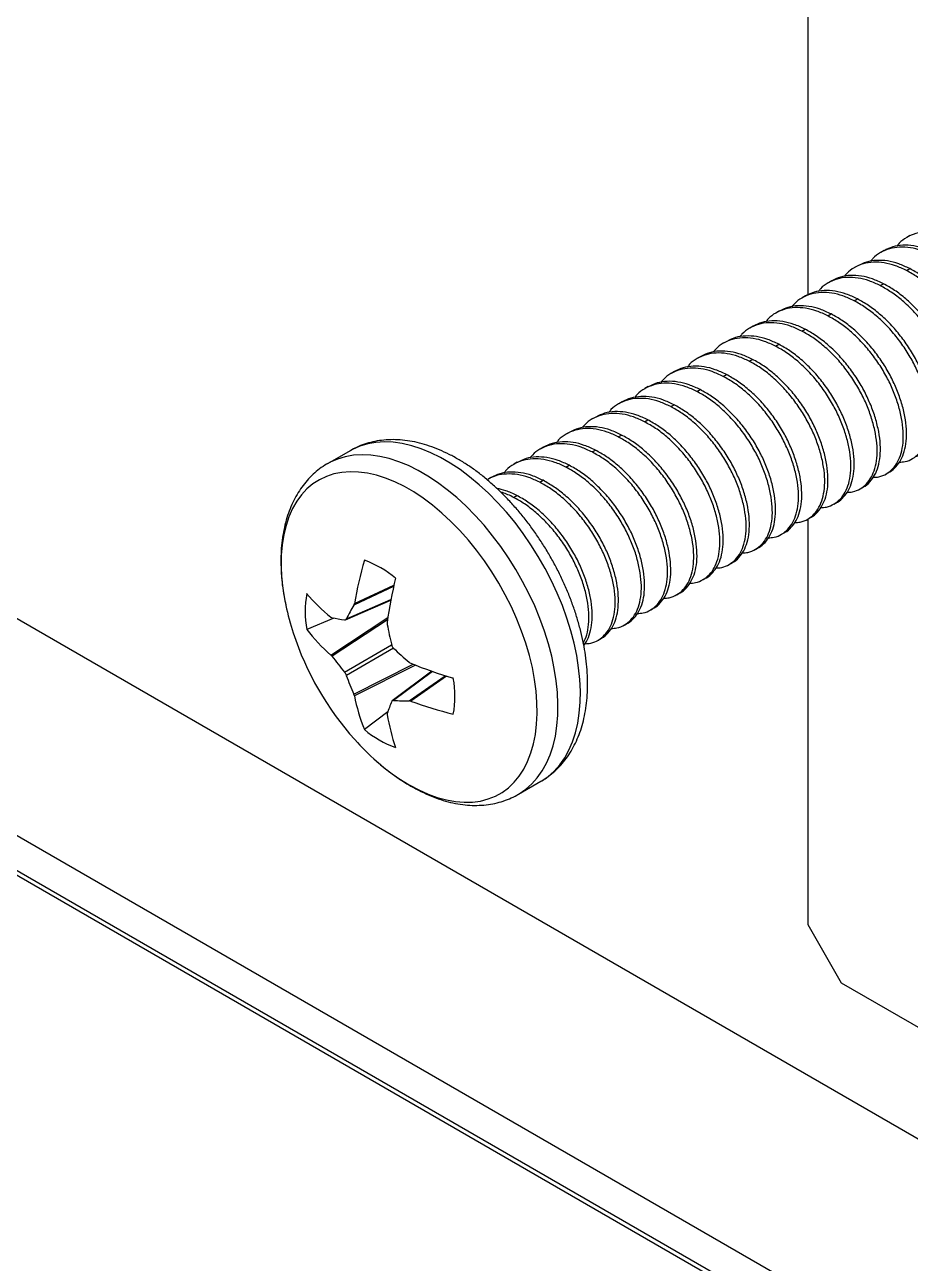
# Model space of a CAD drawing. Extents: x 0 to 11.1, y -12.5 to 0.1.
# Drawn here: x 5.359 to 6.105, y -7.981 to -6.936 of the extents above; entities that cross this region are included whole.
import ezdxf

# ---------------------------------------------------------------- set-up
doc = ezdxf.new("R2010")
doc.units = 0
doc.header["$LTSCALE"] = 0.5
doc.header["$MEASUREMENT"] = 0
doc.layers.add('Hardware', color=242, linetype='CONTINUOUS')
doc.layers.add('Mounting', color=4, linetype='CONTINUOUS')

msp = doc.modelspace()

# ---------------------------------------------------------------- linework, layer by layer
at = {"layer": 'Hardware', "linetype": 'Continuous', "lineweight": 25, "transparency": 16777216}
for p, q in [((6.1055, -7.1141), (6.1027, -7.1157)), ((6.0834, -7.1268), (6.0806, -7.1284)), ((6.0613, -7.1396), (6.0585, -7.1412)), ((6.1023, -7.1436), (6.105, -7.142)), ((6.0392, -7.1523), (6.0364, -7.1539)), ((6.0802, -7.1564), (6.083, -7.1548)), ((6.0171, -7.1651), (6.0143, -7.1667)), ((6.0581, -7.1691), (6.0609, -7.1676)), ((5.995, -7.1779), (5.9922, -7.1795)), ((6.036, -7.1819), (6.0388, -7.1803)), ((5.9729, -7.1906), (5.9701, -7.1922)), ((6.0139, -7.1947), (6.0167, -7.1931)), ((5.9508, -7.2034), (5.948, -7.205)), ((5.9918, -7.2074), (5.9946, -7.2058)), ((5.9287, -7.2161), (5.9259, -7.2177)), ((5.9697, -7.2202), (5.9725, -7.2186)), ((5.9066, -7.2289), (5.9038, -7.2305)), ((5.9476, -7.2329), (5.9504, -7.2313)), ((5.8845, -7.2416), (5.8817, -7.2432)), ((5.9255, -7.2457), (5.9283, -7.2441)), ((5.8624, -7.2544), (5.8596, -7.256)), ((5.9034, -7.2584), (5.9062, -7.2568)), ((5.8403, -7.2672), (5.8375, -7.2688)), ((5.8813, -7.2712), (5.8841, -7.2696)), ((5.8182, -7.2799), (5.8154, -7.2815)), ((5.8592, -7.284), (5.862, -7.2824)), ((5.6329, -7.2957), (5.614, -7.3066)), ((5.7961, -7.2927), (5.7933, -7.2943)), ((5.8371, -7.2967), (5.8399, -7.2951)), ((5.774, -7.3054), (5.7712, -7.307)), ((5.815, -7.3095), (5.8178, -7.3079)), ((5.7519, -7.3182), (5.7491, -7.3198)), ((5.7929, -7.3222), (5.7957, -7.3206)), ((6.0852, -7.3151), (6.088, -7.3135)), ((6.0631, -7.3279), (6.0659, -7.3263)), ((5.7708, -7.335), (5.7736, -7.3334)), ((6.0411, -7.3406), (6.0438, -7.339)), ((6.019, -7.3534), (6.0217, -7.3518)), ((5.9969, -7.3661), (5.9996, -7.3645)), ((5.9748, -7.3789), (5.9775, -7.3773)), ((5.9527, -7.3916), (5.9554, -7.3901)), ((5.9306, -7.4044), (5.9333, -7.4028)), ((5.6697, -7.4102), (5.6362, -7.4258)), ((5.6366, -7.4246), (5.6699, -7.4091)), ((5.9085, -7.4172), (5.9112, -7.4156)), ((5.629, -7.4382), (5.6673, -7.4217)), ((5.6298, -7.4375), (5.6674, -7.4212)), ((5.6192, -7.4368), (5.5964, -7.4464)), ((5.6168, -7.468), (5.6648, -7.4364)), ((5.8864, -7.4299), (5.8891, -7.4283)), ((5.6646, -7.4382), (5.6177, -7.469)), ((5.8643, -7.4427), (5.867, -7.4411)), ((5.8422, -7.4554), (5.8449, -7.4538)), ((5.6283, -7.4825), (5.668, -7.4595)), ((5.6696, -7.4622), (5.6298, -7.4851)), ((5.6362, -7.5011), (5.6863, -7.4758)), ((5.688, -7.4765), (5.6366, -7.5023)), ((5.702, -7.4817), (5.6685, -7.5066)), ((5.7025, -7.4819), (5.6696, -7.5063)), ((5.6828, -7.5066), (5.7131, -7.4854)), ((5.7142, -7.4857), (5.6841, -7.5068)), ((5.6648, -7.5158), (5.645, -7.5308)), ((5.775, -7.5854), (5.7939, -7.5745))]:
    msp.add_line(p, q, dxfattribs=at)
at = {"layer": 'Hardware', "linetype": 'Continuous', "lineweight": 25, "transparency": 16777216, "flags": 128}
for points in [[(5.7939, -7.5745), (5.7946, -7.5741), (5.8001, -7.5703), (5.8052, -7.5658), (5.8099, -7.5606), (5.814, -7.5547), (5.8175, -7.5483), (5.8206, -7.5412), (5.8231, -7.5336), (5.825, -7.5255), (5.8263, -7.5169), (5.8271, -7.5078), (5.8272, -7.4984), (5.8268, -7.4887), (5.8257, -7.4787), (5.8241, -7.4684), (5.8219, -7.458), (5.8191, -7.4475), (5.8158, -7.4369), (5.812, -7.4263), (5.8076, -7.4157), (5.8028, -7.4053), (5.7974, -7.395), (5.7917, -7.3849), (5.7855, -7.375), (5.779, -7.3655), (5.7721, -7.3563), (5.7649, -7.3476), (5.7574, -7.3393), (5.7497, -7.3315), (5.7419, -7.3243), (5.7338, -7.3176), (5.7257, -7.3115), (5.7175, -7.3061), (5.7093, -7.3014), (5.7011, -7.2973), (5.6929, -7.294), (5.6849, -7.2914), (5.677, -7.2895), (5.6693, -7.2885), (5.6619, -7.2881), (5.6547, -7.2886), (5.6478, -7.2898), (5.6413, -7.2917), (5.6351, -7.2945), (5.6329, -7.2957)], [(5.7751, -7.5854), (5.7757, -7.585), (5.7812, -7.5812), (5.7863, -7.5767), (5.7909, -7.5715), (5.7951, -7.5657), (5.7986, -7.5592), (5.8017, -7.5521), (5.8042, -7.5445), (5.8061, -7.5364), (5.8074, -7.5278), (5.8082, -7.5188), (5.8083, -7.5094), (5.8079, -7.4996), (5.8068, -7.4896), (5.8052, -7.4794), (5.803, -7.4689), (5.8002, -7.4584), (5.7969, -7.4478), (5.7931, -7.4372), (5.7887, -7.4266), (5.7838, -7.4162), (5.7785, -7.4059), (5.7728, -7.3958), (5.7666, -7.3859), (5.7601, -7.3764), (5.7532, -7.3673), (5.746, -7.3585), (5.7385, -7.3502), (5.7308, -7.3424), (5.7229, -7.3352), (5.7149, -7.3285), (5.7068, -7.3224), (5.6986, -7.317), (5.6904, -7.3123), (5.6822, -7.3082), (5.674, -7.3049), (5.666, -7.3023), (5.6581, -7.3004), (5.6504, -7.2994), (5.643, -7.299), (5.6358, -7.2995), (5.6289, -7.3007), (5.6224, -7.3027), (5.6162, -7.3054), (5.6142, -7.3065)], [(5.6828, -7.5775), (5.6908, -7.5818), (5.6987, -7.5853), (5.7065, -7.5881), (5.7142, -7.5902), (5.7218, -7.5916), (5.7291, -7.5922), (5.7362, -7.592), (5.743, -7.5911), (5.7494, -7.5894), (5.7555, -7.5869), (5.7612, -7.5838), (5.7665, -7.5799), (5.7713, -7.5753), (5.7756, -7.5701), (5.7795, -7.5642), (5.7827, -7.5577), (5.7855, -7.5506), (5.7877, -7.543), (5.7893, -7.5349), (5.7903, -7.5264), (5.7908, -7.5174), (5.7906, -7.5081), (5.7899, -7.4985), (5.7886, -7.4887), (5.7867, -7.4786), (5.7842, -7.4684), (5.7812, -7.4581), (5.7776, -7.4478), (5.7735, -7.4376), (5.769, -7.4274), (5.7639, -7.4173), (5.7584, -7.4074), (5.7525, -7.3978), (5.7463, -7.3885), (5.7396, -7.3796), (5.7327, -7.371), (5.7255, -7.3629), (5.718, -7.3552), (5.7104, -7.3482), (5.7026, -7.3416), (5.6947, -7.3357), (5.6868, -7.3304), (5.6788, -7.3258), (5.6708, -7.3219), (5.6629, -7.3187), (5.6551, -7.3163), (5.6475, -7.3145), (5.6401, -7.3136), (5.6329, -7.3134), (5.6259, -7.3139), (5.6193, -7.3152), (5.613, -7.3173), (5.6071, -7.3201), (5.6016, -7.3236), (5.5966, -7.3279), (5.592, -7.3328), (5.5879, -7.3383), (5.5844, -7.3445), (5.5814, -7.3513), (5.5789, -7.3587), (5.577, -7.3665), (5.5757, -7.3749), (5.5749, -7.3836), (5.5748, -7.3927), (5.5752, -7.4022), (5.5763, -7.4119), (5.5779, -7.4219), (5.5787, -7.426)]]:
    msp.add_lwpolyline(points, dxfattribs=at)
at = {"layer": 'Hardware', "linetype": 'Continuous', "lineweight": 25, "transparency": 16777216}
for centre, radius, start, end in [((5.9375, -7.4747), 0.305, 163.4871, 170.5564), ((5.617, -7.467), 0.0838, 49.5759, 70.4295), ((6.0384, -7.492), 0.3777, 166.3881, 172.1697), ((5.6788, -7.4313), 0.0838, 169.5749, 190.4251), ((5.7176, -7.3125), 0.1595, 220.5026, 230.7794), ((5.7932, -7.3805), 0.2193, 191.9912, 198.2858), ((5.8617, -7.5574), 0.2611, 149.7392, 152.6478), ((5.6553, -7.2465), 0.1937, 258.7896, 261.9726), ((5.7151, -7.3543), 0.1503, 217.807, 229.1432), ((5.9883, -7.3817), 0.3296, 190.5576, 193.6622), ((5.8264, -7.3699), 0.2542, 198.211, 221.7836), ((5.8242, -7.3175), 0.2561, 216.2462, 220.0872), ((5.8971, -7.2237), 0.3296, 226.3384, 229.443), ((5.8266, -7.1251), 0.3777, 247.8326, 253.6137), ((5.8706, -7.3979), 0.2562, 199.9133, 203.7541), ((5.6376, -7.5027), 0.0838, 349.5749, 10.4251), ((5.7842, -7.474), 0.1503, 190.8591, 202.1941), ((5.8477, -7.5796), 0.1937, 158.0352, 161.2189), ((5.6816, -7.2455), 0.2611, 267.3587, 270.2668), ((5.7911, -7.2212), 0.305, 249.4462, 256.5151), ((5.8217, -7.4927), 0.1595, 189.2232, 199.4991), ((5.6994, -7.467), 0.0838, 229.5759, 250.4295), ((5.7991, -7.3948), 0.2172, 221.6834, 228.5364), ((5.7704, -7.428), 0.1733, 228.3701, 239.6213)]:
    msp.add_arc(centre, radius, start, end, dxfattribs=at)
for points, knots in [([(6.1465, -7.1181), (6.1434, -7.1167), (6.137, -7.1137), (6.1276, -7.1114), (6.1185, -7.1108), (6.1099, -7.1122), (6.1024, -7.1155), (6.0971, -7.1193), (6.0948, -7.1223), (6.0941, -7.1232)], [0, 0, 0, 0, 0.151926, 0.308348, 0.467462, 0.627264, 0.785696, 0.940807, 1, 1, 1, 1]), ([(6.1244, -7.1309), (6.1213, -7.1294), (6.1149, -7.1265), (6.1055, -7.1242), (6.0964, -7.1236), (6.0878, -7.125), (6.0803, -7.1283), (6.075, -7.132), (6.0727, -7.1351), (6.072, -7.1359)], [0, 0, 0, 0, 0.151926, 0.308348, 0.467462, 0.627264, 0.785696, 0.940807, 1, 1, 1, 1]), ([(6.1271, -7.1293), (6.124, -7.1278), (6.1177, -7.1249), (6.1083, -7.1226), (6.0991, -7.122), (6.0906, -7.1233), (6.0858, -7.1257), (6.0834, -7.1269)], [0, 0, 0, 0, 0.1945064, 0.3947694, 0.5984783, 0.8030672, 1, 1, 1, 1]), ([(6.1023, -7.1436), (6.0992, -7.1422), (6.0928, -7.1392), (6.0834, -7.1369), (6.0743, -7.1364), (6.0657, -7.1377), (6.0582, -7.141), (6.0529, -7.1448), (6.0506, -7.1478), (6.0499, -7.1487)], [0, 0, 0, 0, 0.151926, 0.308348, 0.467462, 0.627264, 0.785696, 0.940807, 1, 1, 1, 1]), ([(6.105, -7.142), (6.1019, -7.1406), (6.0956, -7.1376), (6.0862, -7.1353), (6.077, -7.1348), (6.0685, -7.1361), (6.0637, -7.1384), (6.0613, -7.1396)], [0, 0, 0, 0, 0.1945064, 0.3947694, 0.5984783, 0.8030672, 1, 1, 1, 1]), ([(6.1404, -7.2798), (6.1421, -7.2797), (6.1462, -7.2795), (6.1518, -7.277), (6.1571, -7.2728), (6.1613, -7.2669), (6.1643, -7.2597), (6.1659, -7.2509), (6.166, -7.241), (6.1647, -7.2302), (6.162, -7.219), (6.158, -7.2077), (6.1528, -7.1965), (6.1464, -7.1854), (6.1388, -7.1748), (6.1303, -7.1649), (6.1212, -7.1563), (6.1117, -7.149), (6.1054, -7.1454), (6.1023, -7.1436)], [0, 0, 0, 0, 0.040713, 0.101572, 0.161156, 0.219063, 0.278069, 0.338583, 0.39988, 0.461177, 0.52169, 0.580697, 0.638603, 0.698187, 0.759046, 0.820431, 0.881553, 0.94164, 1, 1, 1, 1]), ([(6.1543, -7.2752), (6.1543, -7.2752), (6.1565, -7.2743), (6.1598, -7.2711), (6.1641, -7.2654), (6.167, -7.258), (6.1687, -7.2494), (6.1688, -7.2394), (6.1675, -7.2286), (6.1647, -7.2174), (6.1607, -7.2061), (6.1556, -7.1949), (6.1492, -7.1838), (6.1416, -7.1732), (6.1331, -7.1633), (6.1239, -7.1547), (6.1145, -7.1474), (6.1082, -7.1438), (6.105, -7.142)], [0, 0, 0, 0, 0.001968, 0.068157, 0.132484, 0.198032, 0.265254, 0.333347, 0.40144, 0.468662, 0.53421, 0.598537, 0.664726, 0.732333, 0.800523, 0.868421, 0.93517, 1, 1, 1, 1]), ([(6.0802, -7.1564), (6.0771, -7.1549), (6.0707, -7.152), (6.0613, -7.1497), (6.0522, -7.1491), (6.0436, -7.1505), (6.0361, -7.1538), (6.0308, -7.1575), (6.0285, -7.1606), (6.0278, -7.1614)], [0, 0, 0, 0, 0.151926, 0.308348, 0.467462, 0.627264, 0.785696, 0.940807, 1, 1, 1, 1]), ([(6.083, -7.1548), (6.0798, -7.1533), (6.0735, -7.1504), (6.0641, -7.1481), (6.0549, -7.1475), (6.0464, -7.1488), (6.0416, -7.1512), (6.0392, -7.1524)], [0, 0, 0, 0, 0.194506, 0.394769, 0.598478, 0.803067, 1, 1, 1, 1]), ([(6.1322, -7.288), (6.1323, -7.288), (6.1344, -7.2871), (6.1377, -7.2838), (6.142, -7.2781), (6.1449, -7.2708), (6.1466, -7.2621), (6.1467, -7.2522), (6.1454, -7.2414), (6.1426, -7.2302), (6.1386, -7.2189), (6.1335, -7.2076), (6.1271, -7.1966), (6.1195, -7.1859), (6.111, -7.1761), (6.1018, -7.1674), (6.0924, -7.1601), (6.0861, -7.1566), (6.083, -7.1548)], [0, 0, 0, 0, 0.001968, 0.068157, 0.132484, 0.198032, 0.265254, 0.333347, 0.40144, 0.468662, 0.53421, 0.598537, 0.664726, 0.732333, 0.800523, 0.868421, 0.93517, 1, 1, 1, 1]), ([(6.0581, -7.1691), (6.055, -7.1677), (6.0486, -7.1647), (6.0392, -7.1624), (6.0301, -7.1619), (6.0215, -7.1632), (6.014, -7.1666), (6.0087, -7.1703), (6.0064, -7.1733), (6.0057, -7.1742)], [0, 0, 0, 0, 0.151926, 0.308348, 0.467462, 0.627264, 0.785696, 0.940807, 1, 1, 1, 1]), ([(6.0609, -7.1676), (6.0577, -7.1661), (6.0514, -7.1631), (6.042, -7.1608), (6.0328, -7.1603), (6.0243, -7.1616), (6.0195, -7.164), (6.0171, -7.1651)], [0, 0, 0, 0, 0.1945064, 0.3947694, 0.5984783, 0.8030672, 1, 1, 1, 1]), ([(6.1183, -7.2925), (6.12, -7.2925), (6.1241, -7.2923), (6.1297, -7.2898), (6.1351, -7.2855), (6.1392, -7.2797), (6.1422, -7.2724), (6.1438, -7.2637), (6.1439, -7.2538), (6.1426, -7.243), (6.1399, -7.2318), (6.1359, -7.2205), (6.1307, -7.2092), (6.1243, -7.1982), (6.1167, -7.1875), (6.1082, -7.1777), (6.0991, -7.169), (6.0896, -7.1617), (6.0833, -7.1582), (6.0802, -7.1564)], [0, 0, 0, 0, 0.0407131, 0.1015725, 0.1611559, 0.2190628, 0.2780689, 0.3385827, 0.3998797, 0.4611766, 0.5216904, 0.5806966, 0.6386035, 0.6981869, 0.7590462, 0.8204315, 0.8815527, 0.9416399, 1, 1, 1, 1]), ([(6.036, -7.1819), (6.0329, -7.1804), (6.0265, -7.1775), (6.0171, -7.1752), (6.008, -7.1746), (5.9994, -7.176), (5.9919, -7.1793), (5.9866, -7.183), (5.9843, -7.1861), (5.9836, -7.1869)], [0, 0, 0, 0, 0.151926, 0.308348, 0.467462, 0.627264, 0.785696, 0.940807, 1, 1, 1, 1]), ([(6.0388, -7.1803), (6.0356, -7.1789), (6.0293, -7.1759), (6.0199, -7.1736), (6.0107, -7.1731), (6.0022, -7.1743), (5.9974, -7.1767), (5.995, -7.1779)], [0, 0, 0, 0, 0.194506, 0.394769, 0.598478, 0.803067, 1, 1, 1, 1]), ([(6.0962, -7.3053), (6.0979, -7.3052), (6.102, -7.305), (6.1076, -7.3025), (6.113, -7.2983), (6.1171, -7.2924), (6.1201, -7.2852), (6.1217, -7.2765), (6.1218, -7.2665), (6.1205, -7.2557), (6.1178, -7.2445), (6.1138, -7.2332), (6.1086, -7.222), (6.1022, -7.211), (6.0946, -7.2003), (6.0861, -7.1904), (6.077, -7.1818), (6.0675, -7.1745), (6.0612, -7.1709), (6.0581, -7.1691)], [0, 0, 0, 0, 0.0407131, 0.1015725, 0.1611559, 0.2190628, 0.2780689, 0.3385827, 0.3998797, 0.4611766, 0.5216904, 0.5806966, 0.6386035, 0.6981869, 0.7590462, 0.8204315, 0.8815527, 0.9416399, 1, 1, 1, 1]), ([(6.1101, -7.3007), (6.1102, -7.3007), (6.1123, -7.2999), (6.1156, -7.2966), (6.1199, -7.2909), (6.1228, -7.2836), (6.1245, -7.2749), (6.1246, -7.2649), (6.1233, -7.2542), (6.1205, -7.2429), (6.1165, -7.2316), (6.1114, -7.2204), (6.105, -7.2094), (6.0974, -7.1987), (6.0889, -7.1888), (6.0797, -7.1802), (6.0703, -7.1729), (6.064, -7.1693), (6.0609, -7.1676)], [0, 0, 0, 0, 0.001968, 0.068157, 0.132484, 0.198032, 0.265254, 0.333347, 0.40144, 0.468662, 0.53421, 0.598537, 0.664726, 0.732333, 0.800523, 0.868421, 0.93517, 1, 1, 1, 1]), ([(6.0167, -7.1931), (6.0135, -7.1916), (6.0072, -7.1887), (5.9978, -7.1864), (5.9886, -7.1858), (5.9801, -7.1871), (5.9753, -7.1895), (5.9729, -7.1906)], [0, 0, 0, 0, 0.194506, 0.394769, 0.598478, 0.803067, 1, 1, 1, 1]), ([(6.0741, -7.3181), (6.0758, -7.318), (6.0799, -7.3178), (6.0855, -7.3153), (6.0909, -7.3111), (6.095, -7.3052), (6.098, -7.2979), (6.0996, -7.2892), (6.0998, -7.2793), (6.0984, -7.2685), (6.0957, -7.2573), (6.0917, -7.246), (6.0865, -7.2347), (6.0801, -7.2237), (6.0725, -7.2131), (6.064, -7.2032), (6.0549, -7.1945), (6.0454, -7.1872), (6.0391, -7.1837), (6.036, -7.1819)], [0, 0, 0, 0, 0.040713, 0.101572, 0.161156, 0.219063, 0.278069, 0.338583, 0.39988, 0.461177, 0.52169, 0.580697, 0.638603, 0.698187, 0.759046, 0.820431, 0.881553, 0.94164, 1, 1, 1, 1]), ([(6.088, -7.3135), (6.0881, -7.3135), (6.0902, -7.3126), (6.0935, -7.3093), (6.0978, -7.3036), (6.1007, -7.2963), (6.1024, -7.2876), (6.1025, -7.2777), (6.1012, -7.2669), (6.0984, -7.2557), (6.0944, -7.2444), (6.0893, -7.2332), (6.0829, -7.2221), (6.0753, -7.2115), (6.0668, -7.2016), (6.0576, -7.1929), (6.0482, -7.1856), (6.0419, -7.1821), (6.0388, -7.1803)], [0, 0, 0, 0, 0.001968, 0.068157, 0.132484, 0.198032, 0.265254, 0.333347, 0.40144, 0.468662, 0.53421, 0.598537, 0.664726, 0.732333, 0.800523, 0.868421, 0.93517, 1, 1, 1, 1]), ([(6.0139, -7.1947), (6.0108, -7.1932), (6.0044, -7.1902), (5.995, -7.188), (5.9859, -7.1874), (5.9773, -7.1888), (5.9698, -7.1921), (5.9645, -7.1958), (5.9622, -7.1989), (5.9615, -7.1997)], [0, 0, 0, 0, 0.151926, 0.308348, 0.467462, 0.627264, 0.785696, 0.940807, 1, 1, 1, 1]), ([(6.052, -7.3308), (6.0537, -7.3307), (6.0578, -7.3305), (6.0634, -7.328), (6.0688, -7.3238), (6.0729, -7.318), (6.0759, -7.3107), (6.0775, -7.302), (6.0777, -7.292), (6.0763, -7.2813), (6.0736, -7.27), (6.0696, -7.2587), (6.0644, -7.2475), (6.058, -7.2365), (6.0505, -7.2258), (6.0419, -7.2159), (6.0328, -7.2073), (6.0233, -7.2), (6.017, -7.1964), (6.0139, -7.1947)], [0, 0, 0, 0, 0.0407131, 0.1015725, 0.1611559, 0.2190628, 0.2780689, 0.3385827, 0.3998797, 0.4611766, 0.5216904, 0.5806966, 0.6386035, 0.6981869, 0.7590462, 0.8204315, 0.8815527, 0.9416399, 1, 1, 1, 1]), ([(6.0659, -7.3262), (6.066, -7.3262), (6.0681, -7.3254), (6.0714, -7.3221), (6.0757, -7.3164), (6.0786, -7.3091), (6.0803, -7.3004), (6.0804, -7.2904), (6.0791, -7.2797), (6.0763, -7.2684), (6.0723, -7.2571), (6.0672, -7.2459), (6.0608, -7.2349), (6.0532, -7.2242), (6.0447, -7.2144), (6.0355, -7.2057), (6.0261, -7.1984), (6.0198, -7.1948), (6.0167, -7.1931)], [0, 0, 0, 0, 0.001968, 0.068157, 0.132484, 0.198032, 0.265254, 0.333347, 0.40144, 0.468662, 0.53421, 0.598537, 0.664726, 0.732333, 0.800523, 0.868421, 0.93517, 1, 1, 1, 1]), ([(5.9918, -7.2074), (5.9887, -7.206), (5.9824, -7.203), (5.9729, -7.2007), (5.9638, -7.2001), (5.9552, -7.2015), (5.9477, -7.2048), (5.9424, -7.2085), (5.9401, -7.2116), (5.9394, -7.2125)], [0, 0, 0, 0, 0.151926, 0.308348, 0.467462, 0.627264, 0.785696, 0.940807, 1, 1, 1, 1]), ([(5.9946, -7.2058), (5.9914, -7.2044), (5.9851, -7.2014), (5.9757, -7.1991), (5.9665, -7.1986), (5.958, -7.1998), (5.9532, -7.2022), (5.9508, -7.2034)], [0, 0, 0, 0, 0.194506, 0.394769, 0.598478, 0.803067, 1, 1, 1, 1]), ([(6.0299, -7.3436), (6.0316, -7.3435), (6.0357, -7.3433), (6.0413, -7.3408), (6.0467, -7.3366), (6.0508, -7.3307), (6.0538, -7.3234), (6.0554, -7.3147), (6.0556, -7.3048), (6.0542, -7.294), (6.0515, -7.2828), (6.0475, -7.2715), (6.0423, -7.2603), (6.0359, -7.2492), (6.0284, -7.2386), (6.0198, -7.2287), (6.0107, -7.2201), (6.0013, -7.2127), (5.9949, -7.2092), (5.9918, -7.2074)], [0, 0, 0, 0, 0.040713, 0.101572, 0.161156, 0.219063, 0.278069, 0.338583, 0.39988, 0.461177, 0.52169, 0.580697, 0.638603, 0.698187, 0.759046, 0.820431, 0.881553, 0.94164, 1, 1, 1, 1]), ([(6.0438, -7.339), (6.0439, -7.339), (6.046, -7.3381), (6.0494, -7.3348), (6.0536, -7.3292), (6.0565, -7.3218), (6.0582, -7.3131), (6.0583, -7.3032), (6.057, -7.2924), (6.0542, -7.2812), (6.0502, -7.2699), (6.0451, -7.2587), (6.0387, -7.2476), (6.0311, -7.237), (6.0226, -7.2271), (6.0134, -7.2185), (6.004, -7.2112), (5.9977, -7.2076), (5.9946, -7.2058)], [0, 0, 0, 0, 0.001968, 0.068157, 0.132484, 0.198032, 0.265254, 0.333347, 0.40144, 0.468662, 0.53421, 0.598537, 0.664726, 0.732333, 0.800523, 0.868421, 0.93517, 1, 1, 1, 1]), ([(5.9697, -7.2202), (5.9666, -7.2187), (5.9603, -7.2158), (5.9508, -7.2135), (5.9417, -7.2129), (5.9331, -7.2143), (5.9256, -7.2176), (5.9203, -7.2213), (5.918, -7.2244), (5.9173, -7.2252)], [0, 0, 0, 0, 0.151926, 0.308348, 0.467462, 0.627264, 0.785696, 0.940807, 1, 1, 1, 1]), ([(5.9725, -7.2186), (5.9693, -7.2171), (5.963, -7.2142), (5.9536, -7.2119), (5.9445, -7.2113), (5.9359, -7.2126), (5.9311, -7.215), (5.9287, -7.2162)], [0, 0, 0, 0, 0.194506, 0.394769, 0.598478, 0.803067, 1, 1, 1, 1]), ([(5.9476, -7.2329), (5.9445, -7.2315), (5.9382, -7.2285), (5.9287, -7.2262), (5.9196, -7.2257), (5.911, -7.227), (5.9035, -7.2303), (5.8982, -7.2341), (5.8959, -7.2371), (5.8952, -7.238)], [0, 0, 0, 0, 0.151926, 0.308348, 0.467462, 0.627264, 0.785696, 0.940807, 1, 1, 1, 1]), ([(5.9504, -7.2313), (5.9473, -7.2299), (5.9409, -7.2269), (5.9315, -7.2246), (5.9224, -7.2241), (5.9138, -7.2253), (5.909, -7.2277), (5.9066, -7.2289)], [0, 0, 0, 0, 0.194506, 0.394769, 0.598478, 0.803067, 1, 1, 1, 1]), ([(6.0078, -7.3563), (6.0095, -7.3562), (6.0136, -7.356), (6.0192, -7.3536), (6.0246, -7.3493), (6.0287, -7.3435), (6.0317, -7.3362), (6.0333, -7.3275), (6.0335, -7.3176), (6.0321, -7.3068), (6.0294, -7.2955), (6.0254, -7.2843), (6.0202, -7.273), (6.0138, -7.262), (6.0063, -7.2513), (5.9977, -7.2415), (5.9886, -7.2328), (5.9792, -7.2255), (5.9728, -7.2219), (5.9697, -7.2202)], [0, 0, 0, 0, 0.0407131, 0.1015725, 0.1611559, 0.2190628, 0.2780689, 0.3385827, 0.3998797, 0.4611766, 0.5216904, 0.5806966, 0.6386035, 0.6981869, 0.7590462, 0.8204315, 0.8815527, 0.9416399, 1, 1, 1, 1]), ([(6.0217, -7.3518), (6.0218, -7.3517), (6.0239, -7.3509), (6.0273, -7.3476), (6.0315, -7.3419), (6.0345, -7.3346), (6.0361, -7.3259), (6.0362, -7.316), (6.0349, -7.3052), (6.0321, -7.294), (6.0281, -7.2827), (6.023, -7.2714), (6.0166, -7.2604), (6.009, -7.2497), (6.0005, -7.2399), (5.9913, -7.2312), (5.9819, -7.2239), (5.9756, -7.2203), (5.9725, -7.2186)], [0, 0, 0, 0, 0.001968, 0.068157, 0.132484, 0.198032, 0.265254, 0.333347, 0.40144, 0.468662, 0.53421, 0.598537, 0.664726, 0.732333, 0.800523, 0.868421, 0.93517, 1, 1, 1, 1]), ([(5.9255, -7.2457), (5.9224, -7.2442), (5.9161, -7.2413), (5.9066, -7.239), (5.8975, -7.2384), (5.8889, -7.2398), (5.8814, -7.2431), (5.8761, -7.2468), (5.8738, -7.2499), (5.8731, -7.2507)], [0, 0, 0, 0, 0.151926, 0.308348, 0.467462, 0.627264, 0.785696, 0.940807, 1, 1, 1, 1]), ([(5.9283, -7.2441), (5.9252, -7.2426), (5.9188, -7.2397), (5.9094, -7.2374), (5.9003, -7.2368), (5.8918, -7.2381), (5.8869, -7.2405), (5.8845, -7.2417)], [0, 0, 0, 0, 0.194506, 0.394769, 0.598478, 0.803067, 1, 1, 1, 1]), ([(5.9857, -7.3691), (5.9874, -7.369), (5.9915, -7.3688), (5.9971, -7.3663), (6.0025, -7.3621), (6.0066, -7.3562), (6.0096, -7.3489), (6.0112, -7.3402), (6.0114, -7.3303), (6.01, -7.3195), (6.0073, -7.3083), (6.0033, -7.297), (5.9981, -7.2858), (5.9917, -7.2747), (5.9842, -7.2641), (5.9756, -7.2542), (5.9665, -7.2456), (5.9571, -7.2383), (5.9507, -7.2347), (5.9476, -7.2329)], [0, 0, 0, 0, 0.040713, 0.101572, 0.161156, 0.219063, 0.278069, 0.338583, 0.39988, 0.461177, 0.52169, 0.580697, 0.638603, 0.698187, 0.759046, 0.820431, 0.881553, 0.94164, 1, 1, 1, 1]), ([(5.9996, -7.3645), (5.9997, -7.3645), (6.0018, -7.3636), (6.0052, -7.3604), (6.0094, -7.3547), (6.0124, -7.3473), (6.014, -7.3386), (6.0141, -7.3287), (6.0128, -7.3179), (6.01, -7.3067), (6.006, -7.2954), (6.0009, -7.2842), (5.9945, -7.2731), (5.9869, -7.2625), (5.9784, -7.2526), (5.9692, -7.244), (5.9598, -7.2367), (5.9535, -7.2331), (5.9504, -7.2313)], [0, 0, 0, 0, 0.001968, 0.068157, 0.132484, 0.198032, 0.265254, 0.333347, 0.40144, 0.468662, 0.53421, 0.598537, 0.664726, 0.732333, 0.800523, 0.868421, 0.93517, 1, 1, 1, 1]), ([(5.9636, -7.3818), (5.9653, -7.3818), (5.9694, -7.3815), (5.975, -7.3791), (5.9804, -7.3748), (5.9846, -7.369), (5.9875, -7.3617), (5.9891, -7.353), (5.9893, -7.3431), (5.9879, -7.3323), (5.9852, -7.3211), (5.9812, -7.3098), (5.976, -7.2985), (5.9696, -7.2875), (5.9621, -7.2768), (5.9535, -7.267), (5.9444, -7.2583), (5.935, -7.251), (5.9286, -7.2474), (5.9255, -7.2457)], [0, 0, 0, 0, 0.040713, 0.101572, 0.161156, 0.219063, 0.278069, 0.338583, 0.39988, 0.461177, 0.52169, 0.580697, 0.638603, 0.698187, 0.759046, 0.820431, 0.881553, 0.94164, 1, 1, 1, 1]), ([(5.9775, -7.3773), (5.9776, -7.3772), (5.9797, -7.3764), (5.9831, -7.3731), (5.9873, -7.3674), (5.9903, -7.3601), (5.9919, -7.3514), (5.992, -7.3415), (5.9907, -7.3307), (5.988, -7.3195), (5.984, -7.3082), (5.9788, -7.2969), (5.9724, -7.2859), (5.9648, -7.2752), (5.9563, -7.2654), (5.9471, -7.2567), (5.9377, -7.2494), (5.9314, -7.2459), (5.9283, -7.2441)], [0, 0, 0, 0, 0.001968, 0.068157, 0.132484, 0.198032, 0.265254, 0.333347, 0.40144, 0.468662, 0.53421, 0.598537, 0.664726, 0.732333, 0.800523, 0.868421, 0.93517, 1, 1, 1, 1]), ([(5.9034, -7.2584), (5.9003, -7.257), (5.894, -7.254), (5.8845, -7.2517), (5.8754, -7.2512), (5.8668, -7.2525), (5.8593, -7.2559), (5.854, -7.2596), (5.8517, -7.2626), (5.851, -7.2635)], [0, 0, 0, 0, 0.151926, 0.308348, 0.467462, 0.627264, 0.785696, 0.940807, 1, 1, 1, 1]), ([(5.9062, -7.2568), (5.9031, -7.2554), (5.8967, -7.2524), (5.8873, -7.2501), (5.8782, -7.2496), (5.8697, -7.2509), (5.8648, -7.2533), (5.8624, -7.2544)], [0, 0, 0, 0, 0.194506, 0.394769, 0.598478, 0.803067, 1, 1, 1, 1]), ([(5.9416, -7.3946), (5.9432, -7.3945), (5.9473, -7.3943), (5.9529, -7.3918), (5.9583, -7.3876), (5.9625, -7.3817), (5.9654, -7.3745), (5.967, -7.3658), (5.9672, -7.3558), (5.9658, -7.345), (5.9631, -7.3338), (5.9591, -7.3225), (5.9539, -7.3113), (5.9475, -7.3002), (5.94, -7.2896), (5.9314, -7.2797), (5.9223, -7.2711), (5.9129, -7.2638), (5.9065, -7.2602), (5.9034, -7.2584)], [0, 0, 0, 0, 0.040713, 0.101572, 0.161156, 0.219063, 0.278069, 0.338583, 0.39988, 0.461177, 0.52169, 0.580697, 0.638603, 0.698187, 0.759046, 0.820431, 0.881553, 0.94164, 1, 1, 1, 1]), ([(5.9554, -7.39), (5.9555, -7.39), (5.9576, -7.3891), (5.961, -7.3859), (5.9652, -7.3802), (5.9682, -7.3729), (5.9698, -7.3642), (5.9699, -7.3542), (5.9686, -7.3434), (5.9659, -7.3322), (5.9619, -7.3209), (5.9567, -7.3097), (5.9503, -7.2987), (5.9427, -7.288), (5.9342, -7.2781), (5.9251, -7.2695), (5.9156, -7.2622), (5.9093, -7.2586), (5.9062, -7.2568)], [0, 0, 0, 0, 0.001968, 0.068157, 0.132484, 0.198032, 0.265254, 0.333347, 0.40144, 0.468662, 0.53421, 0.598537, 0.664726, 0.732333, 0.800523, 0.868421, 0.93517, 1, 1, 1, 1]), ([(5.8813, -7.2712), (5.8782, -7.2697), (5.8719, -7.2668), (5.8624, -7.2645), (5.8533, -7.2639), (5.8448, -7.2653), (5.8372, -7.2686), (5.8319, -7.2723), (5.8296, -7.2754), (5.8289, -7.2762)], [0, 0, 0, 0, 0.151926, 0.308348, 0.467462, 0.627264, 0.785696, 0.940807, 1, 1, 1, 1]), ([(5.8841, -7.2696), (5.881, -7.2681), (5.8746, -7.2652), (5.8652, -7.2629), (5.8561, -7.2624), (5.8476, -7.2636), (5.8427, -7.266), (5.8403, -7.2672)], [0, 0, 0, 0, 0.194506, 0.394769, 0.598478, 0.803067, 1, 1, 1, 1]), ([(5.9333, -7.4028), (5.9334, -7.4028), (5.9355, -7.4019), (5.9389, -7.3986), (5.9431, -7.3929), (5.9461, -7.3856), (5.9477, -7.3769), (5.9478, -7.367), (5.9465, -7.3562), (5.9438, -7.345), (5.9398, -7.3337), (5.9346, -7.3224), (5.9282, -7.3114), (5.9206, -7.3008), (5.9121, -7.2909), (5.903, -7.2822), (5.8935, -7.2749), (5.8872, -7.2714), (5.8841, -7.2696)], [0, 0, 0, 0, 0.001968, 0.068157, 0.132484, 0.198032, 0.265254, 0.333347, 0.40144, 0.468662, 0.53421, 0.598537, 0.664726, 0.732333, 0.800523, 0.868421, 0.93517, 1, 1, 1, 1]), ([(5.8592, -7.284), (5.8561, -7.2825), (5.8498, -7.2795), (5.8403, -7.2772), (5.8312, -7.2767), (5.8227, -7.2781), (5.8151, -7.2814), (5.8098, -7.2851), (5.8075, -7.2882), (5.8068, -7.289)], [0, 0, 0, 0, 0.151926, 0.308348, 0.467462, 0.627264, 0.785696, 0.940807, 1, 1, 1, 1]), ([(5.862, -7.2824), (5.8589, -7.2809), (5.8525, -7.2779), (5.8431, -7.2756), (5.834, -7.2751), (5.8255, -7.2764), (5.8206, -7.2788), (5.8182, -7.2799)], [0, 0, 0, 0, 0.194506, 0.394769, 0.598478, 0.803067, 1, 1, 1, 1]), ([(5.9195, -7.4073), (5.9211, -7.4073), (5.9252, -7.4071), (5.9308, -7.4046), (5.9362, -7.4004), (5.9404, -7.3945), (5.9433, -7.3872), (5.9449, -7.3785), (5.9451, -7.3686), (5.9437, -7.3578), (5.941, -7.3466), (5.937, -7.3353), (5.9318, -7.324), (5.9254, -7.313), (5.9179, -7.3024), (5.9093, -7.2925), (5.9002, -7.2838), (5.8908, -7.2765), (5.8844, -7.273), (5.8813, -7.2712)], [0, 0, 0, 0, 0.0407131, 0.1015725, 0.1611559, 0.2190628, 0.2780689, 0.3385827, 0.3998797, 0.4611766, 0.5216904, 0.5806966, 0.6386035, 0.6981869, 0.7590462, 0.8204315, 0.8815527, 0.9416399, 1, 1, 1, 1]), ([(5.794, -7.5744), (5.7956, -7.5735), (5.7992, -7.5713), (5.8044, -7.5672), (5.8095, -7.5623), (5.8142, -7.5568), (5.8185, -7.5507), (5.8222, -7.5441), (5.8255, -7.537), (5.8282, -7.5294), (5.8303, -7.5214), (5.8319, -7.5129), (5.8329, -7.504), (5.8334, -7.4948), (5.8332, -7.4853), (5.8325, -7.4756), (5.8312, -7.4657), (5.8294, -7.4557), (5.827, -7.4457), (5.8241, -7.4356), (5.8208, -7.4255), (5.8169, -7.4155), (5.8126, -7.4055), (5.8078, -7.3957), (5.8026, -7.3861), (5.797, -7.3767), (5.7911, -7.3676), (5.7848, -7.3587), (5.7781, -7.3502), (5.7712, -7.3421), (5.764, -7.3344), (5.7566, -7.3271), (5.7489, -7.3203), (5.7411, -7.314), (5.733, -7.3083), (5.7249, -7.3032), (5.7166, -7.2986), (5.7083, -7.2948), (5.6999, -7.2916), (5.6916, -7.2891), (5.6833, -7.2874), (5.6752, -7.2864), (5.6673, -7.2862), (5.6595, -7.2868), (5.6521, -7.288), (5.6451, -7.29), (5.6387, -7.2925), (5.6349, -7.2946), (5.6332, -7.2956)], [0, 0, 0, 0, 0.01579, 0.035975, 0.056197, 0.076557, 0.097142, 0.118018, 0.139222, 0.160762, 0.182612, 0.204721, 0.227024, 0.249455, 0.271953, 0.294471, 0.316972, 0.339441, 0.361869, 0.384256, 0.406604, 0.428919, 0.451207, 0.473476, 0.495734, 0.51799, 0.54025, 0.562523, 0.584817, 0.607141, 0.629502, 0.65191, 0.674371, 0.69689, 0.719468, 0.742103, 0.764784, 0.787485, 0.810157, 0.832741, 0.855165, 0.877349, 0.899221, 0.920735, 0.941878, 0.962676, 0.983187, 1, 1, 1, 1]), ([(5.8371, -7.2967), (5.834, -7.2953), (5.8277, -7.2923), (5.8182, -7.29), (5.8091, -7.2894), (5.8006, -7.2908), (5.793, -7.2941), (5.7877, -7.2978), (5.7854, -7.3009), (5.7848, -7.3018)], [0, 0, 0, 0, 0.151926, 0.308348, 0.467462, 0.627264, 0.785696, 0.940807, 1, 1, 1, 1]), ([(5.8399, -7.2951), (5.8368, -7.2937), (5.8304, -7.2907), (5.821, -7.2884), (5.8119, -7.2879), (5.8034, -7.2891), (5.7985, -7.2915), (5.7961, -7.2927)], [0, 0, 0, 0, 0.194506, 0.394769, 0.598478, 0.803067, 1, 1, 1, 1]), ([(5.8974, -7.4201), (5.899, -7.42), (5.9031, -7.4198), (5.9088, -7.4173), (5.9141, -7.4131), (5.9183, -7.4073), (5.9212, -7.4), (5.9228, -7.3913), (5.923, -7.3813), (5.9216, -7.3706), (5.9189, -7.3593), (5.9149, -7.348), (5.9097, -7.3368), (5.9033, -7.3258), (5.8958, -7.3151), (5.8872, -7.3052), (5.8781, -7.2966), (5.8687, -7.2893), (5.8623, -7.2857), (5.8592, -7.284)], [0, 0, 0, 0, 0.040713, 0.101572, 0.161156, 0.219063, 0.278069, 0.338583, 0.39988, 0.461177, 0.52169, 0.580697, 0.638603, 0.698187, 0.759046, 0.820431, 0.881553, 0.94164, 1, 1, 1, 1]), ([(5.9112, -7.4155), (5.9113, -7.4155), (5.9134, -7.4147), (5.9168, -7.4114), (5.921, -7.4057), (5.924, -7.3984), (5.9256, -7.3897), (5.9257, -7.3797), (5.9244, -7.369), (5.9217, -7.3577), (5.9177, -7.3464), (5.9125, -7.3352), (5.9061, -7.3242), (5.8985, -7.3135), (5.89, -7.3036), (5.8809, -7.295), (5.8714, -7.2877), (5.8651, -7.2841), (5.862, -7.2824)], [0, 0, 0, 0, 0.001968, 0.068157, 0.132484, 0.198032, 0.265254, 0.333347, 0.40144, 0.468662, 0.53421, 0.598537, 0.664726, 0.732333, 0.800523, 0.868421, 0.93517, 1, 1, 1, 1]), ([(5.8178, -7.3079), (5.8147, -7.3064), (5.8083, -7.3035), (5.7989, -7.3012), (5.7898, -7.3006), (5.7813, -7.3019), (5.7764, -7.3043), (5.774, -7.3055)], [0, 0, 0, 0, 0.194506, 0.394769, 0.598478, 0.803067, 1, 1, 1, 1]), ([(5.8753, -7.4329), (5.8769, -7.4328), (5.881, -7.4326), (5.8867, -7.4301), (5.892, -7.4259), (5.8962, -7.42), (5.8991, -7.4127), (5.9007, -7.404), (5.9009, -7.3941), (5.8995, -7.3833), (5.8968, -7.3721), (5.8928, -7.3608), (5.8876, -7.3496), (5.8812, -7.3385), (5.8737, -7.3279), (5.8652, -7.318), (5.856, -7.3093), (5.8466, -7.302), (5.8402, -7.2985), (5.8371, -7.2967)], [0, 0, 0, 0, 0.040713, 0.101572, 0.161156, 0.219063, 0.278069, 0.338583, 0.39988, 0.461177, 0.52169, 0.580697, 0.638603, 0.698187, 0.759046, 0.820431, 0.881553, 0.94164, 1, 1, 1, 1]), ([(5.8891, -7.4283), (5.8892, -7.4283), (5.8913, -7.4274), (5.8947, -7.4241), (5.8989, -7.4185), (5.9019, -7.4111), (5.9035, -7.4024), (5.9036, -7.3925), (5.9023, -7.3817), (5.8996, -7.3705), (5.8956, -7.3592), (5.8904, -7.348), (5.884, -7.3369), (5.8764, -7.3263), (5.8679, -7.3164), (5.8588, -7.3078), (5.8493, -7.3004), (5.843, -7.2969), (5.8399, -7.2951)], [0, 0, 0, 0, 0.001968, 0.068157, 0.132484, 0.198032, 0.265254, 0.333347, 0.40144, 0.468662, 0.53421, 0.598537, 0.664726, 0.732333, 0.800523, 0.868421, 0.93517, 1, 1, 1, 1]), ([(5.6143, -7.3065), (5.6139, -7.3067), (5.6114, -7.3079), (5.6072, -7.3109), (5.6017, -7.3154), (5.5967, -7.3206), (5.5922, -7.3263), (5.5881, -7.3325), (5.5845, -7.3393), (5.5815, -7.3465), (5.5789, -7.3543), (5.577, -7.3625), (5.5755, -7.3711), (5.5747, -7.3801), (5.5745, -7.3894), (5.5748, -7.399), (5.5757, -7.4087), (5.577, -7.4177), (5.5782, -7.4234), (5.5787, -7.4257)], [0, 0, 0, 0, 0.010241, 0.069425, 0.128549, 0.187883, 0.247709, 0.308265, 0.36972, 0.432154, 0.495556, 0.559823, 0.62479, 0.69026, 0.756043, 0.821978, 0.887925, 0.953804, 1, 1, 1, 1]), ([(5.815, -7.3095), (5.8119, -7.308), (5.8056, -7.3051), (5.7961, -7.3028), (5.787, -7.3022), (5.7785, -7.3036), (5.771, -7.3069), (5.7656, -7.3106), (5.7633, -7.3137), (5.7627, -7.3145)], [0, 0, 0, 0, 0.151926, 0.308348, 0.467462, 0.627264, 0.785696, 0.940807, 1, 1, 1, 1]), ([(5.8532, -7.4456), (5.8548, -7.4455), (5.8589, -7.4453), (5.8646, -7.4428), (5.8699, -7.4386), (5.8741, -7.4328), (5.877, -7.4255), (5.8786, -7.4168), (5.8788, -7.4069), (5.8774, -7.3961), (5.8747, -7.3848), (5.8707, -7.3735), (5.8655, -7.3623), (5.8591, -7.3513), (5.8516, -7.3406), (5.8431, -7.3308), (5.8339, -7.3221), (5.8245, -7.3148), (5.8181, -7.3112), (5.815, -7.3095)], [0, 0, 0, 0, 0.040713, 0.101572, 0.161156, 0.219063, 0.278069, 0.338583, 0.39988, 0.461177, 0.52169, 0.580697, 0.638603, 0.698187, 0.759046, 0.820431, 0.881553, 0.94164, 1, 1, 1, 1]), ([(5.867, -7.4411), (5.8671, -7.441), (5.8692, -7.4402), (5.8726, -7.4369), (5.8768, -7.4312), (5.8798, -7.4239), (5.8814, -7.4152), (5.8815, -7.4053), (5.8802, -7.3945), (5.8775, -7.3832), (5.8735, -7.372), (5.8683, -7.3607), (5.8619, -7.3497), (5.8543, -7.339), (5.8458, -7.3292), (5.8367, -7.3205), (5.8272, -7.3132), (5.8209, -7.3096), (5.8178, -7.3079)], [0, 0, 0, 0, 0.001968, 0.068157, 0.132484, 0.198032, 0.265254, 0.333347, 0.40144, 0.468662, 0.53421, 0.598537, 0.664726, 0.732333, 0.800523, 0.868421, 0.93517, 1, 1, 1, 1]), ([(5.7929, -7.3222), (5.7898, -7.3208), (5.7835, -7.3178), (5.774, -7.3155), (5.7649, -7.315), (5.7564, -7.3162), (5.7515, -7.3186), (5.7492, -7.3198)], [0, 0, 0, 0, 0.194506, 0.394769, 0.598478, 0.803067, 1, 1, 1, 1]), ([(5.7957, -7.3206), (5.7926, -7.3192), (5.7862, -7.3162), (5.7768, -7.3139), (5.7677, -7.3134), (5.7592, -7.3146), (5.7543, -7.317), (5.7519, -7.3182)], [0, 0, 0, 0, 0.1945064, 0.3947694, 0.5984783, 0.8030672, 1, 1, 1, 1]), ([(5.8311, -7.4584), (5.8327, -7.4583), (5.8368, -7.4581), (5.8425, -7.4556), (5.8478, -7.4514), (5.852, -7.4455), (5.8549, -7.4382), (5.8565, -7.4295), (5.8567, -7.4196), (5.8554, -7.4088), (5.8526, -7.3976), (5.8486, -7.3863), (5.8434, -7.3751), (5.8371, -7.364), (5.8295, -7.3534), (5.821, -7.3435), (5.8118, -7.3349), (5.8024, -7.3276), (5.796, -7.324), (5.7929, -7.3222)], [0, 0, 0, 0, 0.040713, 0.101572, 0.161156, 0.219063, 0.278069, 0.338583, 0.39988, 0.461177, 0.52169, 0.580697, 0.638603, 0.698187, 0.759046, 0.820431, 0.881553, 0.94164, 1, 1, 1, 1]), ([(5.8449, -7.4538), (5.845, -7.4538), (5.8472, -7.4529), (5.8505, -7.4496), (5.8548, -7.444), (5.8577, -7.4366), (5.8593, -7.4279), (5.8594, -7.418), (5.8581, -7.4072), (5.8554, -7.396), (5.8514, -7.3847), (5.8462, -7.3735), (5.8398, -7.3624), (5.8322, -7.3518), (5.8237, -7.3419), (5.8146, -7.3333), (5.8051, -7.326), (5.7988, -7.3224), (5.7957, -7.3206)], [0, 0, 0, 0, 0.0019677, 0.0681568, 0.1324836, 0.1980315, 0.2652542, 0.3333469, 0.4014396, 0.4686623, 0.5342102, 0.598537, 0.6647261, 0.7323327, 0.8005235, 0.8684209, 0.9351698, 1, 1, 1, 1]), ([(5.7736, -7.3334), (5.7705, -7.3319), (5.7648, -7.3292), (5.7593, -7.328), (5.7568, -7.3275)], [0, 0, 0, 0, 0.55236, 1, 1, 1, 1]), ([(5.7708, -7.335), (5.7677, -7.3334), (5.7641, -7.3316), (5.7605, -7.3307), (5.76, -7.3306)], [0, 0, 0, 0, 0.860558, 1, 1, 1, 1]), ([(5.8297, -7.4579), (5.8308, -7.4557), (5.8329, -7.451), (5.8344, -7.4423), (5.8346, -7.4324), (5.8333, -7.4216), (5.8305, -7.4104), (5.8265, -7.3991), (5.8213, -7.3878), (5.815, -7.3768), (5.8074, -7.3661), (5.7989, -7.3563), (5.7897, -7.3476), (5.7803, -7.3403), (5.774, -7.3367), (5.7708, -7.335)], [0, 0, 0, 0, 0.074049, 0.151664, 0.230284, 0.308904, 0.386519, 0.4622, 0.536472, 0.612894, 0.690952, 0.769685, 0.848079, 0.925147, 1, 1, 1, 1]), ([(5.83, -7.4598), (5.8309, -7.4587), (5.8331, -7.4558), (5.8355, -7.4494), (5.8372, -7.4407), (5.8373, -7.4308), (5.836, -7.42), (5.8333, -7.4088), (5.8293, -7.3975), (5.8241, -7.3862), (5.8177, -7.3752), (5.8101, -7.3645), (5.8016, -7.3547), (5.7925, -7.346), (5.783, -7.3387), (5.7767, -7.3351), (5.7736, -7.3334)], [0, 0, 0, 0, 0.041016, 0.113475, 0.187785, 0.263057, 0.338329, 0.41264, 0.485099, 0.556208, 0.629376, 0.704111, 0.779491, 0.854548, 0.928334, 1, 1, 1, 1]), ([(5.6283, -7.4383), (5.6285, -7.4384), (5.6288, -7.4383), (5.629, -7.4382), (5.6293, -7.4381), (5.6295, -7.4379), (5.6296, -7.4377), (5.6297, -7.4376), (5.6298, -7.4375), (5.6298, -7.4375)], [0, 0, 0, 0, 0.00003402465, 0.00003402465, 0.00003402465, 0.00006805017, 0.00006805017, 0.00006805017, 0.00007901772, 0.00007901772, 0.00007901772, 0.00007901772]), ([(5.668, -7.4595), (5.6681, -7.4599), (5.6683, -7.4604), (5.6685, -7.4608), (5.6687, -7.4611), (5.669, -7.4615), (5.6693, -7.4619), (5.6694, -7.462), (5.6695, -7.4621), (5.6696, -7.4622)], [0, 0, 0, 0, 0.00003402465, 0.00003402465, 0.00003402465, 0.00006805017, 0.00006805017, 0.00006805017, 0.00007901772, 0.00007901772, 0.00007901772, 0.00007901772]), ([(5.6298, -7.4851), (5.6297, -7.4847), (5.6295, -7.4843), (5.6293, -7.4839), (5.629, -7.4835), (5.6288, -7.4831), (5.6285, -7.4828), (5.6285, -7.4827), (5.6284, -7.4826), (5.6283, -7.4825)], [0, 0, 0, 0, 0.00003402465, 0.00003402465, 0.00003402465, 0.00006805017, 0.00006805017, 0.00006805017, 0.00007901772, 0.00007901772, 0.00007901772, 0.00007901772]), ([(5.6696, -7.5063), (5.6692, -7.5063), (5.669, -7.5063), (5.6687, -7.5064), (5.6685, -7.5066), (5.6683, -7.5067), (5.6681, -7.507), (5.6681, -7.507), (5.6681, -7.5071), (5.668, -7.5072)], [0, 0, 0, 0, 0.00003402465, 0.00003402465, 0.00003402465, 0.00006805017, 0.00006805017, 0.00006805017, 0.00007901772, 0.00007901772, 0.00007901772, 0.00007901772]), ([(5.6559, -7.558), (5.6578, -7.5597), (5.6622, -7.5635), (5.6694, -7.569), (5.677, -7.5742), (5.6819, -7.5772), (5.6841, -7.5785)], [0, 0, 0, 0, 0.204058, 0.486579, 0.769846, 1, 1, 1, 1]), ([(5.6841, -7.5785), (5.6856, -7.5793), (5.6898, -7.5817), (5.6968, -7.5851), (5.7052, -7.5886), (5.7135, -7.5913), (5.7218, -7.5932), (5.73, -7.5945), (5.738, -7.5949), (5.7458, -7.5946), (5.7533, -7.5936), (5.7605, -7.5918), (5.7673, -7.5893), (5.7722, -7.5871), (5.7746, -7.5856), (5.7751, -7.5853)], [0, 0, 0, 0, 0.047348, 0.135908, 0.224513, 0.312858, 0.400673, 0.487651, 0.5735, 0.657995, 0.741041, 0.822689, 0.903131, 0.982667, 1, 1, 1, 1])]:
    msp.add_open_spline(points, degree=3, knots=knots, dxfattribs=at)
for points in [[(5.6362, -7.4258), (5.6364, -7.4255), (5.6365, -7.4251), (5.6366, -7.4246)], [(5.6168, -7.4361), (5.6171, -7.4363), (5.6174, -7.4365), (5.6177, -7.4365)], [(5.6642, -7.4406), (5.6642, -7.441), (5.6642, -7.4416), (5.6643, -7.4421)], [(5.6177, -7.469), (5.6174, -7.4686), (5.6171, -7.4682), (5.6168, -7.468)], [(5.6828, -7.4741), (5.6832, -7.4745), (5.6836, -7.4747), (5.6841, -7.4749)], [(5.6366, -7.5023), (5.6365, -7.5019), (5.6364, -7.5015), (5.6362, -7.5011)], [(5.6841, -7.5068), (5.6836, -7.5067), (5.6832, -7.5066), (5.6828, -7.5066)], [(5.6643, -7.5173), (5.6642, -7.5175), (5.6642, -7.5179), (5.6642, -7.5183)]]:
    msp.add_open_spline(points, degree=3, dxfattribs=at)
at = {"layer": 'Mounting', "transparency": 16777216}
for p, q in [((6.019, -6.2036), (6.019, -7.1642)), ((6.3673, -8.0236), (4.579, -6.9913)), ((6.1045, -8.0549), (4.5249, -7.1429)), ((4.496, -7.1596), (6.0757, -8.0715)), ((4.5249, -7.1723), (6.0792, -8.0695)), ((6.019, -7.3533), (6.019, -7.6954)), ((6.019, -7.6954), (6.0473, -7.7444)), ((6.0473, -7.7444), (6.1162, -7.7842))]:
    msp.add_line(p, q, dxfattribs=at)

doc.saveas('drawing.dxf')
